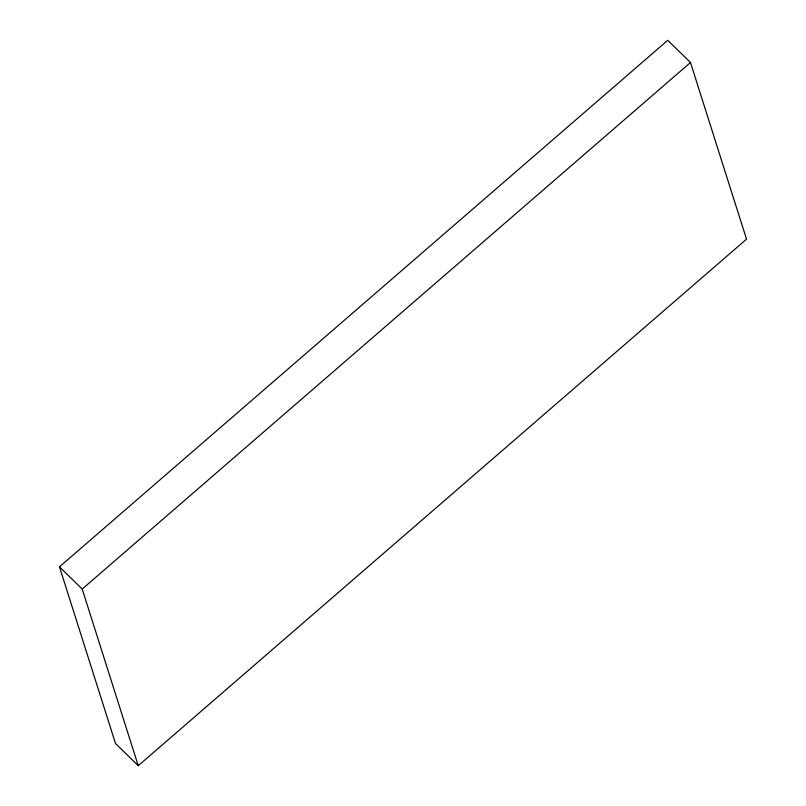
<?xml version="1.0" encoding="UTF-8"?>
<svg xmlns="http://www.w3.org/2000/svg" width="806" height="806" viewBox="0 0 806 806"><rect width="100%" height="100%" fill="white"/><g stroke="black" fill="none" stroke-linecap="round" stroke-linejoin="round"><path stroke-width="1.21" d="M59.473 566.84L667.751 40.3L690.49 62.505L746.527 239.16L138.249 765.7L115.51 743.495L59.473 566.84L82.212 589.045L138.249 765.7M82.212 589.045L690.49 62.505"/></g></svg>
